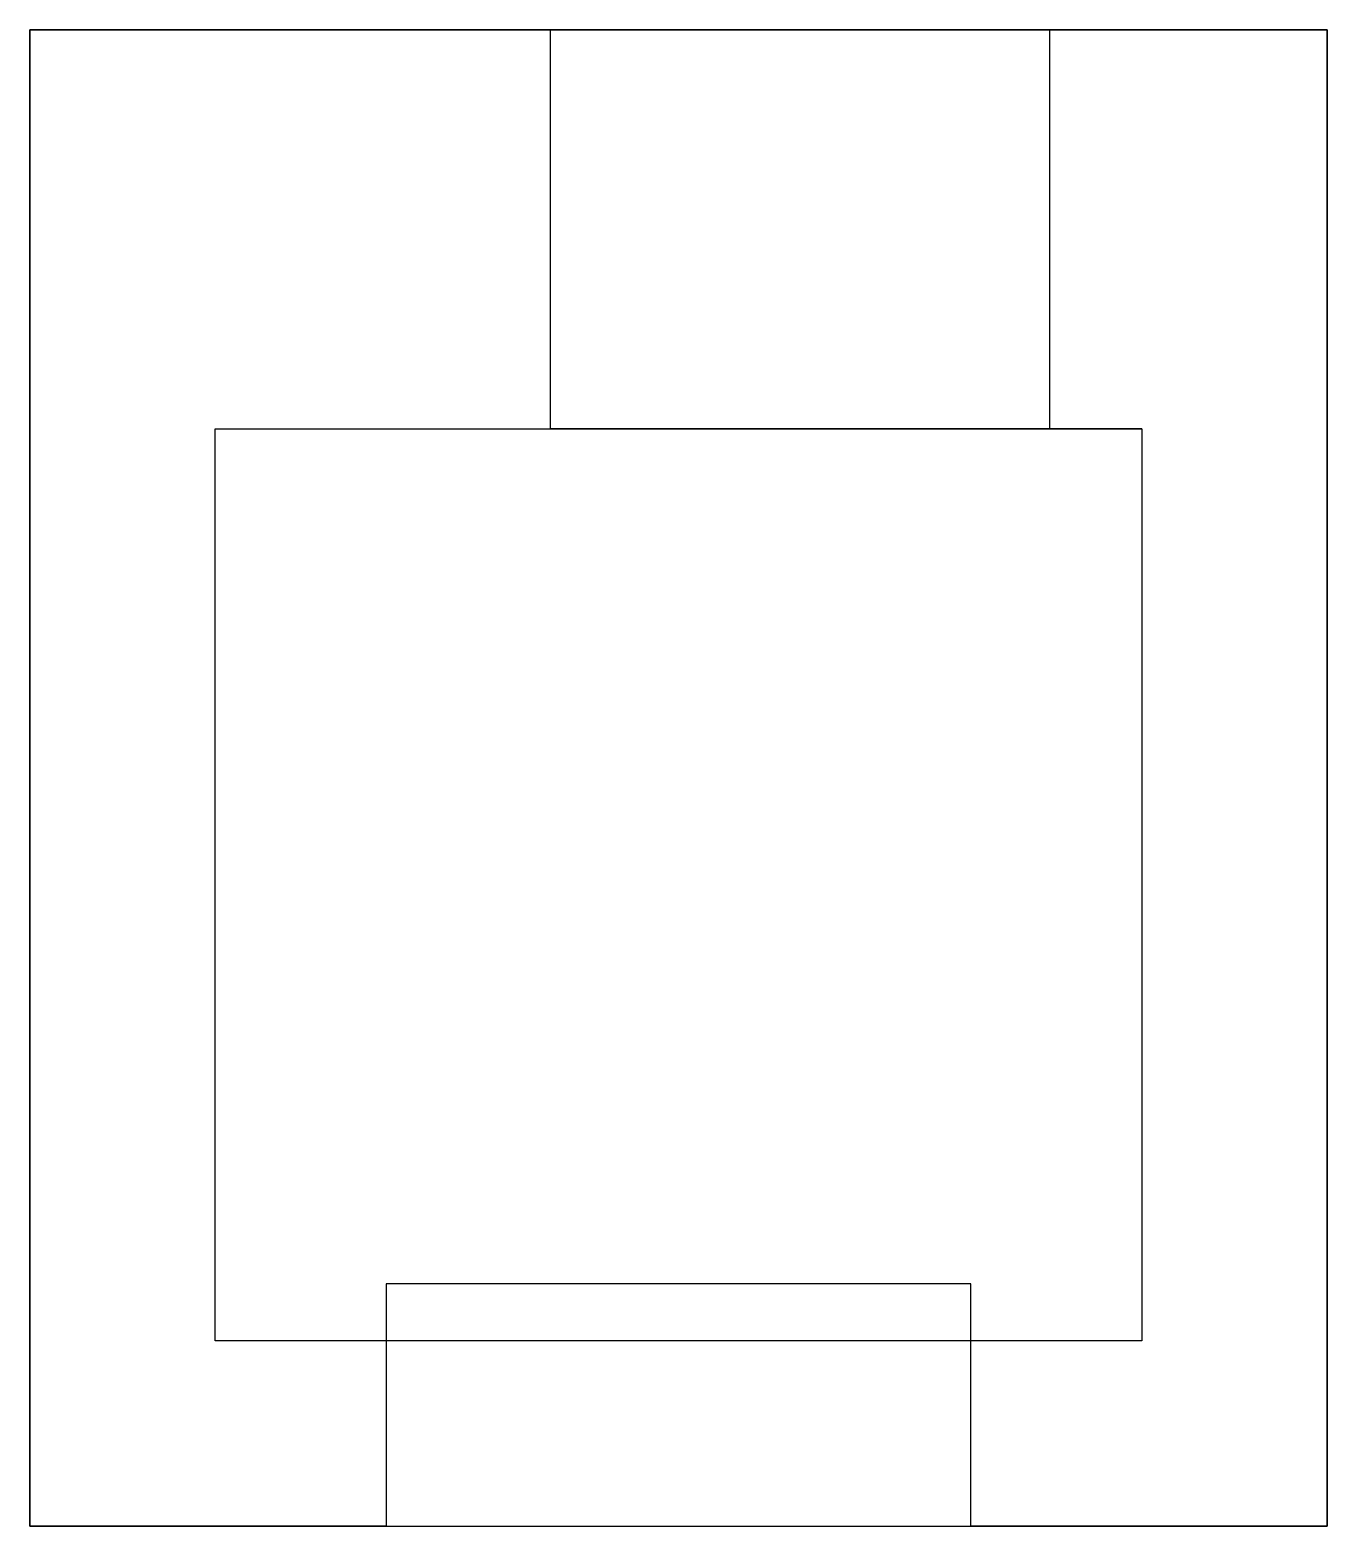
# Model space of a CAD drawing. Header units: millimetres. Extents: x -10 to 81, y -10 to 95.
import ezdxf

# ---------------------------------------------------------------- set-up
doc = ezdxf.new("R2010")
doc.units = ezdxf.units.MM
doc.layers.get('0').update_dxf_attribs({"linetype": 'CONTINUOUS'})

msp = doc.modelspace()

# ---------------------------------------------------------------- linework, layer by layer
for p, q in [((61.56, 95), (26.5, 95)), ((26.5, 95), (26.5, 67)), ((61.56, 67), (61.56, 95)), ((3, 67), (68, 67)), ((3, 3), (3, 67)), ((61.5, 67), (26.5, 67)), ((26.5, 67), (61.56, 67)), ((68, 67), (61.5, 67)), ((68, 67), (68, 3)), ((68, 3), (3, 3))]:
    msp.add_line(p, q)
for points in [[(15, -10), (-10, -10), (-10, 95), (81, 95), (81, -10), (56, -10), (56, 7), (15, 7)], [(81, 95), (-10, 95), (-10, -10), (81, -10)], [(56, 7), (15, 7), (15, -10), (56, -10)]]:
    msp.add_lwpolyline(points, close=True)

doc.saveas('drawing.dxf')
